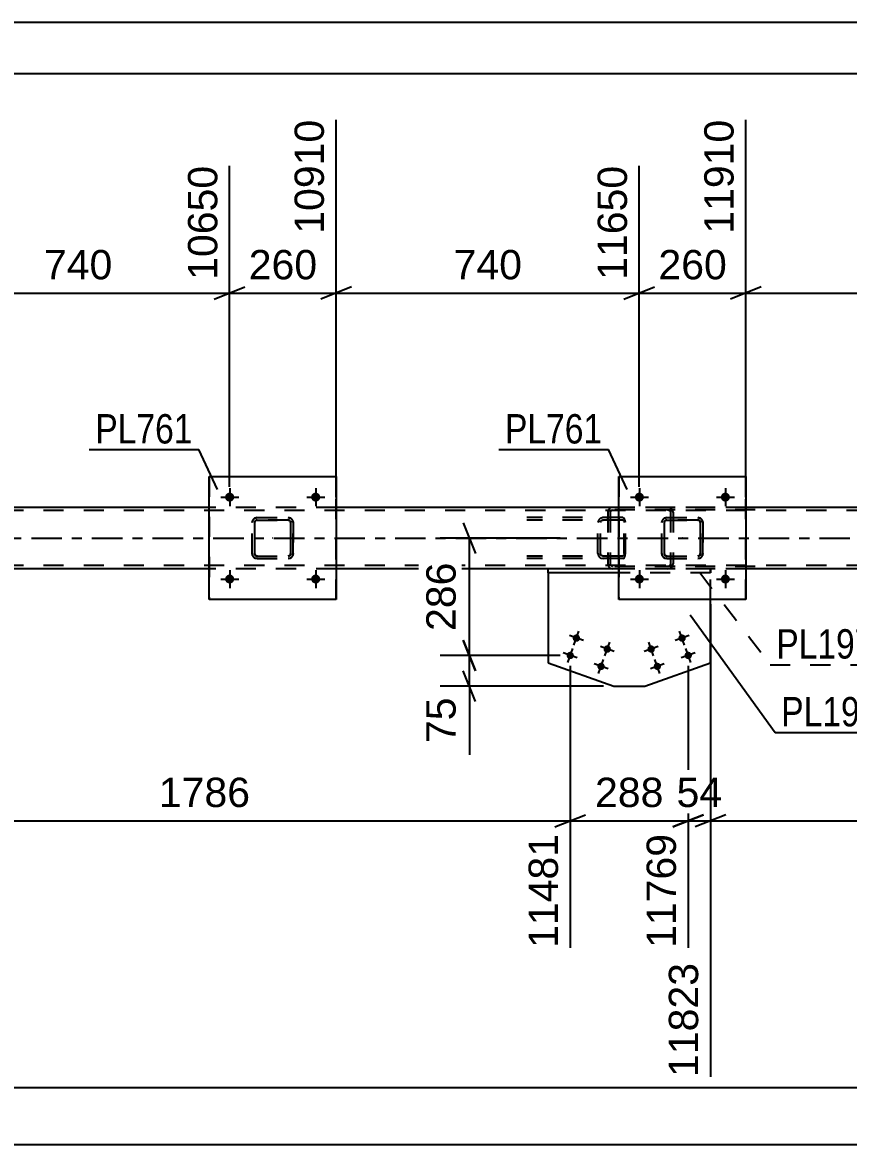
# Model space of a CAD drawing. Header units: millimetres. Extents: x -65 to 776, y -395 to 199.
# Drawn here: x 404.6 to 485.2, y 89.9 to 199.4 of the extents above; entities that cross this region are included whole.
import ezdxf

# ---------------------------------------------------------------- set-up
doc = ezdxf.new("R2010")
doc.units = ezdxf.units.MM
doc.linetypes.add('DXK_LINE_DOT2', pattern=[3.9198, 1.9599, -1.9599])
doc.linetypes.add('DXK_LINE_DOT3', pattern=[5.9187, 2.979, -0.9799, 0.9799, -0.9799])
doc.styles.add('Arial', font='ARIAL.TTF', dxfattribs={"height": 0.2})
doc.styles.add('Arial Narrow', font='ARIALN.TTF', dxfattribs={"height": 0.2})

# ---------------------------------------------------------------- blocks, each defined once
blk = doc.blocks.new('Unknown-318465366-1115')
at = {"color": 5, "linetype": 'Continuous'}
for p, q in [((776.28, 199.44), (-64.72, 199.44)), ((771.28, 194.44), (-59.72, 194.44))]:
    blk.add_line(p, q, dxfattribs=at)
blk = doc.blocks.new('Part-318465366-4418 - 4341')
at = {"color": 2, "linetype": 'Continuous'}
for p, q in [((455.87, 145.69), (455.87, 136.91)), ((471.73, 136.91), (471.73, 143.09)), ((455.87, 136.91), (462.28, 134.64)), ((465.32, 134.64), (471.73, 136.91)), ((462.28, 134.64), (465.32, 134.64))]:
    blk.add_line(p, q, dxfattribs=at)
at = {"color": 7, "linetype": 'DXK_LINE_DOT2'}
for p, q in [((471.73, 145.69), (455.87, 145.69)), ((471.73, 143.09), (471.73, 145.69))]:
    blk.add_line(p, q, dxfattribs=at)
blk = doc.blocks.new('Bolt-318465366-4407 - 4341')
at = {"linetype": 'Continuous'}
for points in [[(468.62, 139.2, -1), (469.3, 139.45, -1)], [(465.6, 138.13, -1), (466.28, 138.38, -1)], [(469.22, 137.51, -1), (469.9, 137.75, -1)], [(466.21, 136.44, -1), (466.88, 136.68, -1)]]:
    blk.add_hatch(color=1, dxfattribs=at).paths.add_polyline_path(points)
at = {"color": 1, "linetype": 'Continuous'}
for p, q in [((469.64, 139.57), (468.28, 139.08)), ((469.2, 138.65), (468.72, 140)), ((466.62, 138.5), (465.27, 138.01)), ((466.18, 137.58), (465.7, 138.93)), ((469.8, 136.95), (469.32, 138.31)), ((466.79, 135.88), (466.3, 137.24)), ((470.24, 137.87), (468.88, 137.39)), ((467.22, 136.8), (465.87, 136.32))]:
    blk.add_line(p, q, dxfattribs=at)
blk = doc.blocks.new('Bolt-318465366-4408 - 4341')
at = {"linetype": 'Continuous'}
for points in [[(458.3, 139.45, -1), (458.98, 139.2, -1)], [(461.31, 138.38, -1), (461.99, 138.13, -1)], [(457.7, 137.75, -1), (458.38, 137.51, -1)], [(460.71, 136.68, -1), (461.39, 136.44, -1)]]:
    blk.add_hatch(color=1, dxfattribs=at).paths.add_polyline_path(points)
at = {"color": 1, "linetype": 'Continuous'}
for p, q in [((459.32, 139.08), (457.96, 139.57)), ((458.4, 138.65), (458.88, 140)), ((457.8, 136.95), (458.28, 138.31)), ((462.33, 138.01), (460.98, 138.5)), ((461.41, 137.58), (461.89, 138.93)), ((458.71, 137.39), (457.36, 137.87)), ((460.81, 135.88), (461.29, 137.24)), ((461.73, 136.32), (460.37, 136.8))]:
    blk.add_line(p, q, dxfattribs=at)
blk = doc.blocks.new('Part-318465366-4413 - 4341')
at = {"color": 2, "linetype": 'Continuous'}
for p, q in [((462.79, 146.09), (455.87, 146.09)), ((455.87, 145.69), (455.87, 146.09)), ((462.79, 145.69), (455.87, 145.69))]:
    blk.add_line(p, q, dxfattribs=at)
at = {"color": 7, "linetype": 'DXK_LINE_DOT2'}
for p, q in [((455.87, 145.69), (455.87, 146.09)), ((471.73, 146.09), (462.79, 146.09)), ((471.73, 145.69), (471.73, 146.09)), ((471.73, 146.09), (471.73, 146.09)), ((471.73, 146.09), (471.73, 145.69)), ((471.73, 145.69), (462.79, 145.69)), ((471.73, 145.69), (471.73, 145.69))]:
    blk.add_line(p, q, dxfattribs=at)
blk = doc.blocks.new('Part-318465366-4488 - 4341')
at = {"color": 7, "linetype": 'DXK_LINE_DOT2'}
for p, q in [((675.12, 151.77), (14.79, 151.77)), ((435.19, 152.09), (422.79, 152.09)), ((475.19, 152.09), (462.79, 152.09)), ((675.12, 146.41), (14.79, 146.41)), ((435.19, 146.09), (422.79, 146.09)), ((475.19, 146.09), (455.87, 146.09))]:
    blk.add_line(p, q, dxfattribs=at)
at = {"color": 2, "linetype": 'Continuous'}
for p, q in [((422.79, 152.09), (395.19, 152.09)), ((462.79, 152.09), (435.19, 152.09)), ((502.79, 152.09), (475.19, 152.09)), ((422.79, 146.09), (395.19, 146.09)), ((455.87, 146.09), (435.19, 146.09)), ((502.79, 146.09), (475.19, 146.09))]:
    blk.add_line(p, q, dxfattribs=at)
at = {"color": 7, "linetype": 'DXK_LINE_DOT3'}
blk.add_line((14.79, 149.09), (675.12, 149.09), dxfattribs=at)
blk = doc.blocks.new('Bolt-318465366-4507 - 4341')
at = {"linetype": 'Continuous'}
for points in [[(424.35, 145.09), (424.35, 145.18), (424.38, 145.27), (424.43, 145.35), (424.49, 145.41), (424.57, 145.47), (424.65, 145.51), (424.74, 145.53), (424.83, 145.53), (424.92, 145.51), (425.01, 145.47), (425.08, 145.41), (425.14, 145.35), (425.19, 145.27), (425.22, 145.18), (425.23, 145.09), (425.22, 145), (425.19, 144.91), (425.14, 144.83), (425.08, 144.76), (425.01, 144.71), (424.92, 144.67), (424.83, 144.65), (424.74, 144.65), (424.65, 144.67), (424.57, 144.71), (424.49, 144.76), (424.43, 144.83), (424.38, 144.91), (424.35, 145)], [(432.75, 145.09), (432.75, 145.18), (432.78, 145.27), (432.83, 145.35), (432.89, 145.41), (432.97, 145.47), (433.05, 145.51), (433.14, 145.53), (433.23, 145.53), (433.32, 145.51), (433.41, 145.47), (433.48, 145.41), (433.54, 145.35), (433.59, 145.27), (433.62, 145.18), (433.63, 145.09), (433.62, 145), (433.59, 144.91), (433.54, 144.83), (433.48, 144.76), (433.41, 144.71), (433.32, 144.67), (433.23, 144.65), (433.14, 144.65), (433.05, 144.67), (432.97, 144.71), (432.89, 144.76), (432.83, 144.83), (432.78, 144.91), (432.75, 145)]]:
    blk.add_hatch(color=1, dxfattribs=at).paths.add_polyline_path(points)
at = {"color": 1, "linetype": 'Continuous'}
for p, q in [((424.79, 145.97), (424.79, 144.21)), ((433.19, 145.97), (433.19, 144.21)), ((423.91, 145.09), (425.67, 145.09)), ((432.31, 145.09), (434.07, 145.09))]:
    blk.add_line(p, q, dxfattribs=at)
blk = doc.blocks.new('Part-318465366-4717 - 4341')
at = {"color": 7, "linetype": 'DXK_LINE_DOT2'}
for p, q in [((463.16, 151.09), (453.81, 151.09)), ((463.16, 150.85), (453.81, 150.85)), ((460.79, 150.79), (460.75, 150.61)), ((460.75, 147.57), (460.75, 150.61)), ((461, 150.61), (461.02, 150.7)), ((461, 147.57), (461, 150.61)), ((461.02, 150.7), (461.07, 150.78)), ((461.25, 151.09), (461.06, 151.05)), ((461.07, 150.78), (461.16, 150.83)), ((461.16, 150.83), (461.25, 150.85)), ((461.7, 150.85), (461.7, 151.09)), ((463.27, 151.05), (463.16, 151.09)), ((463.16, 150.85), (463.22, 150.83)), ((463.22, 150.83), (463.26, 150.78)), ((463.26, 150.78), (463.29, 150.7)), ((463.35, 150.95), (463.27, 151.05)), ((463.29, 150.7), (463.3, 150.61)), ((463.3, 147.57), (463.3, 150.61)), ((463.41, 150.79), (463.35, 150.95)), ((463.43, 150.61), (463.41, 150.79)), ((463.43, 147.57), (463.43, 150.61)), ((463.16, 147.33), (453.81, 147.33)), ((463.16, 147.09), (453.81, 147.09)), ((460.75, 147.57), (460.79, 147.38)), ((461.02, 147.48), (461, 147.57)), ((461.07, 147.4), (461.02, 147.48)), ((461.06, 147.12), (461.25, 147.09)), ((461.16, 147.35), (461.07, 147.4)), ((461.25, 147.33), (461.16, 147.35)), ((461.7, 147.09), (461.7, 147.33)), ((463.22, 147.35), (463.16, 147.33)), ((463.16, 147.09), (463.27, 147.12)), ((463.26, 147.4), (463.22, 147.35)), ((463.29, 147.48), (463.26, 147.4)), ((463.27, 147.12), (463.35, 147.23)), ((463.3, 147.57), (463.29, 147.48)), ((463.35, 147.23), (463.41, 147.38)), ((463.41, 147.38), (463.43, 147.57))]:
    blk.add_line(p, q, dxfattribs=at)
for centre, start, end in [((461.24, 150.59), 111.1513, 156.1049), ((461.24, 147.58), 203.8951, 248.8487)]:
    blk.add_arc(centre, 0.492, start, end, dxfattribs=at)
blk = doc.blocks.new('Bolt-318465366-4527 - 4341')
at = {"linetype": 'Continuous'}
for points in [[(464.35, 153.09), (464.36, 153.18), (464.39, 153.27), (464.43, 153.35), (464.49, 153.41), (464.57, 153.47), (464.65, 153.51), (464.74, 153.53), (464.83, 153.53), (464.92, 153.51), (465.01, 153.47), (465.08, 153.41), (465.14, 153.35), (465.19, 153.27), (465.22, 153.18), (465.23, 153.09), (465.22, 153), (465.19, 152.91), (465.14, 152.83), (465.08, 152.76), (465.01, 152.71), (464.92, 152.67), (464.83, 152.65), (464.74, 152.65), (464.65, 152.67), (464.57, 152.71), (464.49, 152.76), (464.43, 152.83), (464.39, 152.91), (464.36, 153)], [(472.75, 153.09), (472.76, 153.18), (472.79, 153.27), (472.83, 153.35), (472.89, 153.41), (472.97, 153.47), (473.05, 153.51), (473.14, 153.53), (473.23, 153.53), (473.32, 153.51), (473.41, 153.47), (473.48, 153.41), (473.54, 153.35), (473.59, 153.27), (473.62, 153.18), (473.63, 153.09), (473.62, 153), (473.59, 152.91), (473.54, 152.83), (473.48, 152.76), (473.41, 152.71), (473.32, 152.67), (473.23, 152.65), (473.14, 152.65), (473.05, 152.67), (472.97, 152.71), (472.89, 152.76), (472.83, 152.83), (472.79, 152.91), (472.76, 153)]]:
    blk.add_hatch(color=1, dxfattribs=at).paths.add_polyline_path(points)
at = {"color": 1, "linetype": 'Continuous'}
for p, q in [((464.79, 153.97), (464.79, 152.21)), ((473.19, 153.97), (473.19, 152.21)), ((463.91, 153.09), (465.67, 153.09)), ((472.31, 153.09), (474.07, 153.09))]:
    blk.add_line(p, q, dxfattribs=at)
blk = doc.blocks.new('Bolt-318465366-4528 - 4341')
at = {"linetype": 'Continuous'}
for points in [[(464.35, 145.09), (464.36, 145.18), (464.39, 145.27), (464.43, 145.35), (464.49, 145.41), (464.57, 145.47), (464.65, 145.51), (464.74, 145.53), (464.83, 145.53), (464.92, 145.51), (465.01, 145.47), (465.08, 145.41), (465.14, 145.35), (465.19, 145.27), (465.22, 145.18), (465.23, 145.09), (465.22, 145), (465.19, 144.91), (465.14, 144.83), (465.08, 144.76), (465.01, 144.71), (464.92, 144.67), (464.83, 144.65), (464.74, 144.65), (464.65, 144.67), (464.57, 144.71), (464.49, 144.76), (464.43, 144.83), (464.39, 144.91), (464.36, 145)], [(472.75, 145.09), (472.76, 145.18), (472.79, 145.27), (472.83, 145.35), (472.89, 145.41), (472.97, 145.47), (473.05, 145.51), (473.14, 145.53), (473.23, 145.53), (473.32, 145.51), (473.41, 145.47), (473.48, 145.41), (473.54, 145.35), (473.59, 145.27), (473.62, 145.18), (473.63, 145.09), (473.62, 145), (473.59, 144.91), (473.54, 144.83), (473.48, 144.76), (473.41, 144.71), (473.32, 144.67), (473.23, 144.65), (473.14, 144.65), (473.05, 144.67), (472.97, 144.71), (472.89, 144.76), (472.83, 144.83), (472.79, 144.91), (472.76, 145)]]:
    blk.add_hatch(color=1, dxfattribs=at).paths.add_polyline_path(points)
at = {"color": 1, "linetype": 'Continuous'}
for p, q in [((464.79, 145.97), (464.79, 144.21)), ((473.19, 145.97), (473.19, 144.21)), ((463.91, 145.09), (465.67, 145.09)), ((472.31, 145.09), (474.07, 145.09))]:
    blk.add_line(p, q, dxfattribs=at)
blk = doc.blocks.new('Bolt-318465366-4529 - 4341')
at = {"linetype": 'Continuous'}
for points in [[(424.35, 153.09), (424.35, 153.18), (424.38, 153.27), (424.43, 153.35), (424.49, 153.41), (424.57, 153.47), (424.65, 153.51), (424.74, 153.53), (424.83, 153.53), (424.92, 153.51), (425.01, 153.47), (425.08, 153.41), (425.14, 153.35), (425.19, 153.27), (425.22, 153.18), (425.23, 153.09), (425.22, 153), (425.19, 152.91), (425.14, 152.83), (425.08, 152.76), (425.01, 152.71), (424.92, 152.67), (424.83, 152.65), (424.74, 152.65), (424.65, 152.67), (424.57, 152.71), (424.49, 152.76), (424.43, 152.83), (424.38, 152.91), (424.35, 153)], [(432.75, 153.09), (432.75, 153.18), (432.78, 153.27), (432.83, 153.35), (432.89, 153.41), (432.97, 153.47), (433.05, 153.51), (433.14, 153.53), (433.23, 153.53), (433.32, 153.51), (433.41, 153.47), (433.48, 153.41), (433.54, 153.35), (433.59, 153.27), (433.62, 153.18), (433.63, 153.09), (433.62, 153), (433.59, 152.91), (433.54, 152.83), (433.48, 152.76), (433.41, 152.71), (433.32, 152.67), (433.23, 152.65), (433.14, 152.65), (433.05, 152.67), (432.97, 152.71), (432.89, 152.76), (432.83, 152.83), (432.78, 152.91), (432.75, 153)]]:
    blk.add_hatch(color=1, dxfattribs=at).paths.add_polyline_path(points)
at = {"color": 1, "linetype": 'Continuous'}
for p, q in [((424.79, 153.97), (424.79, 152.21)), ((433.19, 153.97), (433.19, 152.21)), ((423.91, 153.09), (425.67, 153.09)), ((432.31, 153.09), (434.07, 153.09))]:
    blk.add_line(p, q, dxfattribs=at)
blk = doc.blocks.new('Part-318465366-4536 - 4341')
at = {"color": 7, "linetype": 'DXK_LINE_DOT2'}
for p, q in [((461.73, 151.77), (461.7, 151.61)), ((461.7, 151.61), (461.7, 146.57)), ((461.74, 151.79), (461.73, 151.77)), ((461.95, 151.61), (461.97, 151.7)), ((461.95, 151.61), (461.95, 146.57)), ((461.97, 151.7), (462.03, 151.78)), ((462.21, 152.09), (462.01, 152.05)), ((462.03, 151.78), (462.11, 151.83)), ((462.11, 151.83), (462.21, 151.85)), ((476.11, 152.09), (462.21, 152.09)), ((476.11, 151.85), (462.21, 151.85)), ((467.77, 152.05), (467.57, 152.09)), ((467.57, 151.85), (467.67, 151.83)), ((467.67, 151.83), (467.75, 151.78)), ((467.75, 151.78), (467.81, 151.7)), ((467.81, 151.7), (467.83, 151.61)), ((467.83, 151.61), (467.83, 146.57)), ((468.08, 151.61), (468.04, 151.79)), ((468.08, 151.61), (468.08, 146.57)), ((461.7, 146.57), (461.71, 146.5)), ((461.71, 146.5), (461.74, 146.38)), ((461.97, 146.5), (461.95, 146.57)), ((461.97, 146.48), (461.97, 146.5)), ((462.03, 146.4), (461.97, 146.48)), ((462.01, 146.12), (462.21, 146.09)), ((462.11, 146.35), (462.03, 146.4)), ((462.21, 146.33), (462.11, 146.35)), ((476.11, 146.33), (462.21, 146.33)), ((476.11, 146.09), (462.21, 146.09)), ((467.67, 146.35), (467.57, 146.33)), ((467.57, 146.09), (467.77, 146.12)), ((467.75, 146.4), (467.67, 146.35)), ((467.81, 146.48), (467.75, 146.4)), ((467.83, 146.57), (467.81, 146.48)), ((468.04, 146.38), (468.08, 146.57))]:
    blk.add_line(p, q, dxfattribs=at)
for centre, start, end in [((462.19, 151.59), 110.7583, 155.6801), ((467.59, 151.59), 24.3199, 69.2417), ((462.19, 146.59), 204.3199, 249.2417), ((467.59, 146.59), 290.7583, 335.6801)]:
    blk.add_arc(centre, 0.496, start, end, dxfattribs=at)
blk = doc.blocks.new('Part-318465366-4550 - 4341')
at = {"color": 2, "linetype": 'Continuous'}
for p, q in [((462.79, 143.09), (462.79, 155.09)), ((462.79, 155.09), (462.79, 155.09)), ((462.79, 155.09), (475.19, 155.09)), ((475.19, 155.09), (475.19, 143.09)), ((462.79, 143.09), (462.79, 143.09)), ((475.19, 143.09), (462.79, 143.09))]:
    blk.add_line(p, q, dxfattribs=at)
at = {"color": 7, "linetype": 'DXK_LINE_DOT2'}
for p, q in [((462.79, 155.09), (462.79, 143.09)), ((462.79, 155.09), (462.79, 155.09)), ((475.19, 143.09), (475.19, 155.09)), ((462.79, 143.09), (462.79, 143.09))]:
    blk.add_line(p, q, dxfattribs=at)
blk = doc.blocks.new('Part-318465366-4630 - 4341')
at = {"color": 7, "linetype": 'DXK_LINE_DOT2'}
for p, q in [((426.98, 150.61), (427.02, 150.79)), ((426.98, 150.61), (426.99, 150.61)), ((426.98, 147.57), (426.98, 150.61)), ((427.02, 150.79), (426.99, 150.61)), ((426.99, 147.57), (426.99, 150.61)), ((427.24, 150.7), (427.22, 150.61)), ((427.23, 150.61), (427.22, 150.61)), ((427.22, 150.61), (427.22, 147.57)), ((427.23, 150.61), (427.24, 150.7)), ((427.23, 147.57), (427.23, 150.61)), ((427.24, 150.7), (427.3, 150.78)), ((427.29, 150.78), (427.24, 150.7)), ((427.28, 151.05), (427.46, 151.09)), ((427.47, 151.09), (427.28, 151.05)), ((427.37, 150.83), (427.29, 150.78)), ((427.3, 150.78), (427.37, 150.83)), ((427.37, 150.83), (427.47, 150.85)), ((427.46, 150.85), (427.37, 150.83)), ((427.47, 151.09), (427.46, 151.09)), ((427.46, 151.09), (430.5, 151.09)), ((427.46, 150.85), (427.47, 150.85)), ((430.5, 150.85), (427.46, 150.85)), ((427.47, 151.09), (430.51, 151.09)), ((427.47, 150.85), (430.51, 150.85)), ((430.5, 151.09), (430.51, 151.09)), ((430.5, 151.09), (430.68, 151.05)), ((430.51, 150.85), (430.5, 150.85)), ((430.59, 150.83), (430.5, 150.85)), ((430.69, 151.05), (430.51, 151.09)), ((430.51, 150.85), (430.6, 150.83)), ((430.59, 150.83), (430.6, 150.83)), ((430.67, 150.78), (430.59, 150.83)), ((430.6, 150.83), (430.67, 150.78)), ((430.67, 150.78), (430.73, 150.7)), ((430.72, 150.7), (430.67, 150.78)), ((430.74, 150.61), (430.72, 150.7)), ((430.73, 150.7), (430.75, 150.61)), ((430.75, 150.61), (430.74, 150.61)), ((430.74, 150.61), (430.74, 147.57)), ((430.75, 147.57), (430.75, 150.61)), ((430.94, 150.79), (430.98, 150.61)), ((430.99, 150.61), (430.95, 150.79)), ((430.99, 150.61), (430.98, 150.61)), ((430.98, 150.61), (430.98, 147.57)), ((430.99, 147.57), (430.99, 150.61)), ((426.99, 147.57), (426.98, 147.57)), ((427.02, 147.38), (426.98, 147.57)), ((426.99, 147.57), (427.02, 147.38)), ((427.22, 147.57), (427.23, 147.57)), ((427.22, 147.57), (427.24, 147.48)), ((427.24, 147.48), (427.23, 147.57)), ((427.3, 147.4), (427.24, 147.48)), ((427.24, 147.48), (427.29, 147.4)), ((427.28, 147.12), (427.28, 147.12)), ((427.46, 147.09), (427.28, 147.12)), ((427.28, 147.12), (427.47, 147.09)), ((427.29, 147.4), (427.37, 147.35)), ((427.37, 147.35), (427.3, 147.4)), ((427.47, 147.33), (427.37, 147.35)), ((427.37, 147.35), (427.46, 147.33)), ((427.47, 147.33), (427.46, 147.33)), ((427.46, 147.33), (430.5, 147.33)), ((427.47, 147.09), (427.46, 147.09)), ((427.46, 147.09), (430.5, 147.09)), ((427.47, 147.33), (430.51, 147.33)), ((427.47, 147.09), (430.51, 147.09)), ((430.5, 147.33), (430.59, 147.35)), ((430.5, 147.33), (430.51, 147.33)), ((430.68, 147.12), (430.5, 147.09)), ((430.5, 147.09), (430.51, 147.09)), ((430.6, 147.35), (430.51, 147.33)), ((430.51, 147.09), (430.69, 147.12)), ((430.59, 147.35), (430.67, 147.4)), ((430.67, 147.4), (430.6, 147.35)), ((430.73, 147.48), (430.67, 147.4)), ((430.67, 147.4), (430.72, 147.48)), ((430.72, 147.48), (430.74, 147.57)), ((430.75, 147.57), (430.73, 147.48)), ((430.74, 147.57), (430.75, 147.57)), ((430.98, 147.57), (430.94, 147.38)), ((430.95, 147.38), (430.99, 147.57)), ((430.98, 147.57), (430.99, 147.57))]:
    blk.add_line(p, q, dxfattribs=at)
at = {"color": 7, "linetype": 'DXK_LINE_DOT3'}
blk.add_line((428.99, 149.09), (428.98, 149.09), dxfattribs=at)
at = {"color": 7, "linetype": 'DXK_LINE_DOT2'}
for centre, start, end in [((427.46, 150.61), 112.5, 157.5), ((427.47, 150.61), 112.5, 157.5), ((430.5, 150.61), 22.5, 67.5), ((430.51, 150.61), 22.5, 67.5), ((427.46, 147.57), 202.5, 247.5), ((427.47, 147.57), 202.5, 247.5), ((430.5, 147.57), 292.5, 337.5), ((430.51, 147.57), 292.5, 337.5)]:
    blk.add_arc(centre, 0.48, start, end, dxfattribs=at)
blk = doc.blocks.new('Part-318465366-4635 - 4341')
at = {"color": 2, "linetype": 'Continuous'}
for p, q in [((422.79, 143.09), (422.79, 155.09)), ((422.79, 155.09), (422.79, 155.09)), ((422.79, 155.09), (435.19, 155.09)), ((435.19, 155.09), (435.19, 143.09)), ((422.79, 143.09), (422.79, 143.09)), ((435.19, 143.09), (422.79, 143.09))]:
    blk.add_line(p, q, dxfattribs=at)
at = {"color": 7, "linetype": 'DXK_LINE_DOT2'}
for p, q in [((422.79, 155.09), (422.79, 143.09)), ((422.79, 155.09), (422.79, 155.09)), ((435.19, 143.09), (435.19, 155.09)), ((422.79, 143.09), (422.79, 143.09))]:
    blk.add_line(p, q, dxfattribs=at)
blk = doc.blocks.new('Part-318465366-4636 - 4341')
at = {"color": 7, "linetype": 'DXK_LINE_DOT2'}
for p, q in [((466.98, 150.61), (467.02, 150.79)), ((466.98, 150.61), (466.99, 150.61)), ((466.98, 147.57), (466.98, 150.61)), ((467.02, 150.79), (466.99, 150.61)), ((466.99, 147.57), (466.99, 150.61)), ((467.24, 150.7), (467.22, 150.61)), ((467.23, 150.61), (467.22, 150.61)), ((467.22, 150.61), (467.22, 147.57)), ((467.23, 150.61), (467.25, 150.7)), ((467.23, 147.57), (467.23, 150.61)), ((467.29, 150.78), (467.24, 150.7)), ((467.25, 150.7), (467.3, 150.78)), ((467.28, 151.05), (467.46, 151.09)), ((467.47, 151.09), (467.28, 151.05)), ((467.37, 150.83), (467.29, 150.78)), ((467.3, 150.78), (467.38, 150.83)), ((467.46, 150.85), (467.37, 150.83)), ((467.38, 150.83), (467.47, 150.85)), ((467.47, 151.09), (467.46, 151.09)), ((467.46, 151.09), (470.5, 151.09)), ((467.46, 150.85), (467.47, 150.85)), ((470.5, 150.85), (467.46, 150.85)), ((467.47, 151.09), (470.51, 151.09)), ((467.47, 150.85), (470.51, 150.85)), ((470.5, 151.09), (470.51, 151.09)), ((470.5, 151.09), (470.69, 151.05)), ((470.51, 150.85), (470.5, 150.85)), ((470.59, 150.83), (470.5, 150.85)), ((470.69, 151.05), (470.51, 151.09)), ((470.51, 150.85), (470.6, 150.83)), ((470.59, 150.83), (470.6, 150.83)), ((470.67, 150.78), (470.59, 150.83)), ((470.6, 150.83), (470.68, 150.78)), ((470.72, 150.7), (470.67, 150.78)), ((470.68, 150.78), (470.73, 150.7)), ((470.74, 150.61), (470.72, 150.7)), ((470.73, 150.7), (470.75, 150.61)), ((470.75, 150.61), (470.74, 150.61)), ((470.74, 150.61), (470.74, 147.57)), ((470.75, 147.57), (470.75, 150.61)), ((470.95, 150.79), (470.98, 150.61)), ((470.99, 150.61), (470.95, 150.79)), ((470.99, 150.61), (470.98, 150.61)), ((470.98, 150.61), (470.98, 147.57)), ((470.99, 147.57), (470.99, 150.61)), ((466.99, 147.57), (466.98, 147.57)), ((467.02, 147.38), (466.98, 147.57)), ((466.99, 147.57), (467.02, 147.38)), ((467.22, 147.57), (467.23, 147.57)), ((467.22, 147.57), (467.24, 147.48)), ((467.25, 147.48), (467.23, 147.57)), ((467.24, 147.48), (467.29, 147.4)), ((467.3, 147.4), (467.25, 147.48)), ((467.28, 147.12), (467.28, 147.12)), ((467.46, 147.09), (467.28, 147.12)), ((467.28, 147.12), (467.47, 147.09)), ((467.29, 147.4), (467.37, 147.35)), ((467.38, 147.35), (467.3, 147.4)), ((467.37, 147.35), (467.46, 147.33)), ((467.47, 147.33), (467.38, 147.35)), ((467.47, 147.33), (467.46, 147.33)), ((467.46, 147.33), (470.5, 147.33)), ((467.47, 147.09), (467.46, 147.09)), ((467.46, 147.09), (470.5, 147.09)), ((467.47, 147.33), (470.51, 147.33)), ((467.47, 147.09), (470.51, 147.09)), ((470.5, 147.33), (470.59, 147.35)), ((470.5, 147.33), (470.51, 147.33)), ((470.69, 147.12), (470.5, 147.09)), ((470.5, 147.09), (470.51, 147.09)), ((470.6, 147.35), (470.51, 147.33)), ((470.51, 147.09), (470.69, 147.12)), ((470.59, 147.35), (470.67, 147.4)), ((470.68, 147.4), (470.6, 147.35)), ((470.67, 147.4), (470.72, 147.48)), ((470.73, 147.48), (470.68, 147.4)), ((470.72, 147.48), (470.74, 147.57)), ((470.75, 147.57), (470.73, 147.48)), ((470.74, 147.57), (470.75, 147.57)), ((470.98, 147.57), (470.95, 147.38)), ((470.95, 147.38), (470.99, 147.57)), ((470.98, 147.57), (470.99, 147.57))]:
    blk.add_line(p, q, dxfattribs=at)
at = {"color": 7, "linetype": 'DXK_LINE_DOT3'}
blk.add_line((468.99, 149.09), (468.98, 149.09), dxfattribs=at)
at = {"color": 7, "linetype": 'DXK_LINE_DOT2'}
for centre, start, end in [((467.46, 150.61), 112.5, 157.5), ((467.47, 150.61), 112.5, 157.5), ((470.5, 150.61), 22.5, 67.5), ((470.51, 150.61), 22.5, 67.5), ((467.46, 147.57), 202.5, 247.5), ((467.47, 147.57), 202.5, 247.5), ((470.5, 147.57), 292.5, 337.5), ((470.51, 147.57), 292.5, 337.5)]:
    blk.add_arc(centre, 0.48, start, end, dxfattribs=at)
blk = doc.blocks.new('StraightDimension-318465366-5315 - 4341')
at = {"color": 7, "linetype": 'Continuous'}
for p, q in [((435.19, 153.09), (435.19, 189.93)), ((424.78, 154.09), (424.78, 185.43)), ((423.28, 172.41), (426.28, 173.61)), ((436.69, 173.61), (433.69, 172.41)), ((424.78, 173.01), (435.19, 173.01))]:
    blk.add_line(p, q, dxfattribs=at)
at = {"color": 0}
blk.add_wipeout([(433.92, 173.76), (433.92, 177.96), (426.05, 177.96), (426.05, 173.76)], dxfattribs=at)
at = {"color": 3, "style": 'Arial'}
blk.add_text('260', height=2.865, dxfattribs=at).set_placement((426.65, 174.36))
at = {"color": 0, "linetype": 'Continuous'}
blk.add_wipeout([(434.59, 190.53), (430.39, 190.53), (430.39, 178.21), (434.59, 178.21)], dxfattribs=at)
at = {"color": 3, "linetype": 'Continuous', "style": 'Arial'}
blk.add_text('10910', height=2.865, rotation=90.0002, dxfattribs=at).set_placement((433.99, 178.81))
blk = doc.blocks.new('StraightDimension-318465366-4776 - 4341')
at = {"color": 7, "linetype": 'Continuous'}
for p, q in [((447.6, 150.59), (448.8, 147.59)), ((457.04, 149.09), (445.35, 149.09)), ((448.2, 137.63), (448.2, 149.09)), ((448.8, 136.13), (447.6, 139.13)), ((457.04, 137.63), (445.35, 137.63))]:
    blk.add_line(p, q, dxfattribs=at)
at = {"color": 0}
blk.add_wipeout([(447.45, 147.29), (443.25, 147.29), (443.25, 139.42), (447.45, 139.42)], dxfattribs=at)
at = {"color": 3, "style": 'Arial'}
blk.add_text('286', height=2.865, rotation=90.0002, dxfattribs=at).set_placement((446.85, 140.02))
blk = doc.blocks.new('StraightDimension-318465366-5128 - 4341')
at = {"color": 7, "linetype": 'Continuous'}
blk.add_line((1.89, 89.87), (675.92, 89.87), dxfattribs=at)
blk = doc.blocks.new('StraightDimension-318465366-5656 - 4341')
at = {"color": 7, "linetype": 'Continuous'}
blk.add_line((2.69, 95.43), (675.12, 95.43), dxfattribs=at)
blk = doc.blocks.new('StraightDimension-318465366-4975 - 4341')
at = {"color": 7, "linetype": 'Continuous'}
for p, q in [((386.59, 143.26), (386.59, 101.09)), ((458.04, 136.63), (458.04, 109.07)), ((388.09, 122.08), (385.09, 120.88)), ((456.54, 120.88), (459.54, 122.08)), ((386.59, 121.48), (458.04, 121.48))]:
    blk.add_line(p, q, dxfattribs=at)
at = {"color": 0}
blk.add_wipeout([(427.36, 122.23), (427.36, 126.43), (417.27, 126.43), (417.27, 122.23)], dxfattribs=at)
at = {"color": 3, "style": 'Arial'}
blk.add_text('1786', height=2.865, dxfattribs=at).set_placement((417.87, 122.83))
at = {"color": 0, "linetype": 'Continuous'}
blk.add_wipeout([(457.44, 120.78), (453.24, 120.78), (453.24, 108.47), (457.44, 108.47)], dxfattribs=at)
at = {"color": 3, "linetype": 'Continuous', "style": 'Arial'}
blk.add_text('11481', height=2.865, rotation=90.0002, dxfattribs=at).set_placement((456.84, 109.07))
blk = doc.blocks.new('StraightDimension-318465366-4766 - 4341')
at = {"color": 7, "linetype": 'Continuous'}
for p, q in [((447.6, 139.13), (448.8, 136.13)), ((457.04, 137.63), (445.35, 137.63)), ((448.2, 134.64), (448.2, 137.63)), ((448.8, 133.14), (447.6, 136.14)), ((461.28, 134.64), (445.35, 134.64)), ((448.2, 134.64), (448.2, 127.94)), ((448.2, 134.64), (448.2, 127.94))]:
    blk.add_line(p, q, dxfattribs=at)
at = {"color": 0}
blk.add_wipeout([(447.45, 134.11), (443.25, 134.11), (443.25, 128.47), (447.45, 128.47)], dxfattribs=at)
at = {"color": 3, "style": 'Arial'}
blk.add_text('75', height=2.865, rotation=90.0002, dxfattribs=at).set_placement((446.85, 129.07))
blk = doc.blocks.new('StraightDimension-318465366-4957 - 4341')
at = {"color": 7, "linetype": 'Continuous'}
for p, q in [((458.04, 136.63), (458.04, 109.07)), ((469.56, 136.63), (469.56, 109.07)), ((456.54, 120.88), (459.54, 122.08)), ((471.06, 122.08), (468.06, 120.88)), ((458.04, 121.48), (469.56, 121.48))]:
    blk.add_line(p, q, dxfattribs=at)
at = {"color": 0}
blk.add_wipeout([(467.73, 122.23), (467.73, 126.43), (459.86, 126.43), (459.86, 122.23)], dxfattribs=at)
at = {"color": 0, "linetype": 'Continuous'}
blk.add_wipeout([(468.96, 120.78), (464.76, 120.78), (464.76, 108.47), (468.96, 108.47)], dxfattribs=at)
at = {"color": 3, "style": 'Arial'}
blk.add_text('288', height=2.865, dxfattribs=at).set_placement((460.46, 122.83))
at = {"color": 3, "linetype": 'Continuous', "style": 'Arial'}
blk.add_text('11769', height=2.865, rotation=90.0002, dxfattribs=at).set_placement((468.36, 109.07))
blk = doc.blocks.new('StraightDimension-318465366-4993 - 4341')
at = {"color": 7, "linetype": 'Continuous'}
for p, q in [((471.73, 142.65), (471.73, 96.47)), ((469.56, 136.63), (469.56, 109.07)), ((468.06, 120.88), (471.06, 122.08)), ((473.23, 122.08), (470.23, 120.88)), ((469.56, 121.48), (471.73, 121.48))]:
    blk.add_line(p, q, dxfattribs=at)
at = {"color": 0, "linetype": 'Continuous'}
blk.add_wipeout([(471.13, 108.18), (466.93, 108.18), (466.93, 95.87), (471.13, 95.87)], dxfattribs=at)
at = {"color": 3, "linetype": 'Continuous', "style": 'Arial'}
blk.add_text('11823', height=2.865, rotation=90.0002, dxfattribs=at).set_placement((470.53, 96.47))
at = {"color": 0}
blk.add_wipeout([(473.47, 122.23), (473.47, 126.43), (467.82, 126.43), (467.82, 122.23)], dxfattribs=at)
at = {"color": 3, "style": 'Arial'}
blk.add_text('54', height=2.865, dxfattribs=at).set_placement((468.42, 122.83))
blk = doc.blocks.new('StraightDimension-318465366-5020 - 4341')
at = {"color": 7, "linetype": 'Continuous'}
for p, q in [((471.73, 142.65), (471.73, 96.47)), ((543.17, 136.63), (543.17, 109.07)), ((473.23, 122.08), (470.23, 120.88)), ((541.67, 120.88), (544.67, 122.08)), ((471.73, 121.48), (543.17, 121.48))]:
    blk.add_line(p, q, dxfattribs=at)
at = {"color": 0}
blk.add_wipeout([(512.5, 122.23), (512.5, 126.43), (502.4, 126.43), (502.4, 122.23)], dxfattribs=at)
at = {"color": 3, "style": 'Arial'}
blk.add_text('1786', height=2.865, dxfattribs=at).set_placement((503, 122.83))
at = {"color": 0, "linetype": 'Continuous'}
blk.add_wipeout([(542.57, 120.78), (538.37, 120.78), (538.37, 108.47), (542.57, 108.47)], dxfattribs=at)
at = {"color": 3, "linetype": 'Continuous', "style": 'Arial'}
blk.add_text('13609', height=2.865, rotation=90.0002, dxfattribs=at).set_placement((541.97, 109.07))
blk = doc.blocks.new('StraightDimension-318465366-5270 - 4341')
at = {"color": 7, "linetype": 'Continuous'}
for p, q in [((475.19, 153.09), (475.19, 189.93)), ((504.78, 154.09), (504.78, 185.43)), ((476.69, 173.61), (473.69, 172.41)), ((503.28, 172.41), (506.28, 173.61)), ((475.19, 173.01), (504.78, 173.01))]:
    blk.add_line(p, q, dxfattribs=at)
at = {"color": 0}
blk.add_wipeout([(493.92, 173.76), (493.92, 177.96), (486.05, 177.96), (486.05, 173.76)], dxfattribs=at)
at = {"color": 3, "style": 'Arial'}
blk.add_text('740', height=2.865, dxfattribs=at).set_placement((486.65, 174.36))
at = {"color": 0, "linetype": 'Continuous'}
blk.add_wipeout([(504.18, 186.03), (499.98, 186.03), (499.98, 173.71), (504.18, 173.71)], dxfattribs=at)
at = {"color": 3, "linetype": 'Continuous', "style": 'Arial'}
blk.add_text('12650', height=2.865, rotation=90.0002, dxfattribs=at).set_placement((503.58, 174.31))
blk = doc.blocks.new('StraightDimension-318465366-5285 - 4341')
at = {"color": 7, "linetype": 'Continuous'}
for p, q in [((475.19, 153.09), (475.19, 189.93)), ((464.78, 154.09), (464.78, 185.43)), ((463.28, 172.41), (466.28, 173.61)), ((476.69, 173.61), (473.69, 172.41)), ((464.78, 173.01), (475.19, 173.01))]:
    blk.add_line(p, q, dxfattribs=at)
at = {"color": 0}
blk.add_wipeout([(473.92, 173.76), (473.92, 177.96), (466.05, 177.96), (466.05, 173.76)], dxfattribs=at)
at = {"color": 3, "style": 'Arial'}
blk.add_text('260', height=2.865, dxfattribs=at).set_placement((466.65, 174.36))
at = {"color": 0, "linetype": 'Continuous'}
blk.add_wipeout([(474.59, 190.53), (470.39, 190.53), (470.39, 178.21), (474.59, 178.21)], dxfattribs=at)
at = {"color": 3, "linetype": 'Continuous', "style": 'Arial'}
blk.add_text('11910', height=2.865, rotation=90.0002, dxfattribs=at).set_placement((473.99, 178.81))
blk = doc.blocks.new('StraightDimension-318465366-5300 - 4341')
at = {"color": 7, "linetype": 'Continuous'}
for p, q in [((435.19, 153.09), (435.19, 189.93)), ((464.78, 154.09), (464.78, 185.43)), ((436.69, 173.61), (433.69, 172.41)), ((463.28, 172.41), (466.28, 173.61)), ((435.19, 173.01), (464.78, 173.01))]:
    blk.add_line(p, q, dxfattribs=at)
at = {"color": 0}
blk.add_wipeout([(453.92, 173.76), (453.92, 177.96), (446.05, 177.96), (446.05, 173.76)], dxfattribs=at)
at = {"color": 3, "style": 'Arial'}
blk.add_text('740', height=2.865, dxfattribs=at).set_placement((446.65, 174.36))
at = {"color": 0, "linetype": 'Continuous'}
blk.add_wipeout([(464.18, 186.03), (459.98, 186.03), (459.98, 173.71), (464.18, 173.71)], dxfattribs=at)
at = {"color": 3, "linetype": 'Continuous', "style": 'Arial'}
blk.add_text('11650', height=2.865, rotation=90.0002, dxfattribs=at).set_placement((463.58, 174.31))
blk = doc.blocks.new('StraightDimension-318465366-5330 - 4341')
at = {"color": 7, "linetype": 'Continuous'}
for p, q in [((395.19, 153.09), (395.19, 187.71)), ((424.78, 154.09), (424.78, 185.43)), ((396.69, 173.61), (393.69, 172.41)), ((423.28, 172.41), (426.28, 173.61)), ((395.19, 173.01), (424.78, 173.01))]:
    blk.add_line(p, q, dxfattribs=at)
at = {"color": 0}
blk.add_wipeout([(413.92, 173.76), (413.92, 177.96), (406.05, 177.96), (406.05, 173.76)], dxfattribs=at)
at = {"color": 3, "style": 'Arial'}
blk.add_text('740', height=2.865, dxfattribs=at).set_placement((406.65, 174.36))
at = {"color": 0, "linetype": 'Continuous'}
blk.add_wipeout([(424.18, 186.03), (419.98, 186.03), (419.98, 173.71), (424.18, 173.71)], dxfattribs=at)
at = {"color": 3, "linetype": 'Continuous', "style": 'Arial'}
blk.add_text('10650', height=2.865, rotation=90.0002, dxfattribs=at).set_placement((423.58, 174.31))
blk = doc.blocks.new('Mark-318465366-4409 - 4341')
at = {"color": 30, "linetype": 'DXK_LINE_DOT2'}
for p, q in [((470.69, 145.73), (477.56, 136.73)), ((477.56, 136.73), (488.26, 136.73))]:
    blk.add_line(p, q, dxfattribs=at)
at = {"color": 0}
blk.add_wipeout([(487.66, 137.33), (487.66, 140.33), (478.16, 140.33), (478.16, 137.33)], dxfattribs=at)
blk.add_wipeout([(487.66, 137.33), (487.66, 140.33), (478.16, 140.33), (478.16, 137.33)], dxfattribs=at)
at = {"color": 3, "style": 'Arial Narrow'}
blk.add_text('PL197', height=2.863, dxfattribs=at).set_placement((478.16, 137.33))
blk = doc.blocks.new('Mark-318465366-4414 - 4341')
at = {"color": 30, "linetype": 'Continuous'}
for p, q in [((469.75, 141.6), (478.04, 130.11)), ((478.04, 130.11), (488.75, 130.11))]:
    blk.add_line(p, q, dxfattribs=at)
at = {"color": 0}
blk.add_wipeout([(488.15, 130.71), (488.15, 133.71), (478.64, 133.71), (478.64, 130.71)], dxfattribs=at)
blk.add_wipeout([(488.15, 130.71), (488.15, 133.71), (478.64, 133.71), (478.64, 130.71)], dxfattribs=at)
at = {"color": 3, "style": 'Arial Narrow'}
blk.add_text('PL196', height=2.863, dxfattribs=at).set_placement((478.64, 130.71))
blk = doc.blocks.new('Mark-318465366-4546 - 4341')
at = {"color": 30, "linetype": 'Continuous'}
for p in [(451.07, 157.73), (463.6, 153.83)]:
    blk.add_line(p, (461.77, 157.73), dxfattribs=at)
at = {"color": 0}
blk.add_wipeout([(461.17, 158.33), (461.17, 161.33), (451.67, 161.33), (451.67, 158.33)], dxfattribs=at)
blk.add_wipeout([(461.17, 158.33), (461.17, 161.33), (451.67, 161.33), (451.67, 158.33)], dxfattribs=at)
at = {"color": 3, "style": 'Arial Narrow'}
blk.add_text('PL761', height=2.863, dxfattribs=at).set_placement((451.67, 158.33))
blk = doc.blocks.new('Mark-318465366-4631 - 4341')
at = {"color": 30, "linetype": 'Continuous'}
for p in [(411.07, 157.73), (423.6, 153.83)]:
    blk.add_line(p, (421.77, 157.73), dxfattribs=at)
at = {"color": 0}
blk.add_wipeout([(421.17, 158.33), (421.17, 161.33), (411.67, 161.33), (411.67, 158.33)], dxfattribs=at)
blk.add_wipeout([(421.17, 158.33), (421.17, 161.33), (411.67, 161.33), (411.67, 158.33)], dxfattribs=at)
at = {"color": 3, "style": 'Arial Narrow'}
blk.add_text('PL761', height=2.863, dxfattribs=at).set_placement((411.67, 158.33))

msp = doc.modelspace()

# ---------------------------------------------------------------- block references
for name in ['Unknown-318465366-1115', 'Part-318465366-4635 - 4341', 'Part-318465366-4550 - 4341', 'Bolt-318465366-4529 - 4341', 'Bolt-318465366-4527 - 4341', 'Part-318465366-4488 - 4341', 'Part-318465366-4536 - 4341', 'Part-318465366-4630 - 4341', 'Part-318465366-4717 - 4341', 'Part-318465366-4636 - 4341', 'Bolt-318465366-4507 - 4341', 'Part-318465366-4413 - 4341', 'Bolt-318465366-4528 - 4341', 'Part-318465366-4418 - 4341', 'Bolt-318465366-4408 - 4341', 'Bolt-318465366-4407 - 4341']:
    msp.add_blockref(name, (0, 0))

# ---------------------------------------------------------------- next in the draw order: block references
for name in ['StraightDimension-318465366-5315 - 4341', 'StraightDimension-318465366-5270 - 4341', 'StraightDimension-318465366-4776 - 4341']:
    msp.add_blockref(name, (0, 0))

# ---------------------------------------------------------------- next in the draw order: block references
for name in ['StraightDimension-318465366-5285 - 4341', 'StraightDimension-318465366-5330 - 4341', 'StraightDimension-318465366-5128 - 4341']:
    msp.add_blockref(name, (0, 0))

# ---------------------------------------------------------------- next in the draw order: block references
for name in ['StraightDimension-318465366-5300 - 4341', 'Mark-318465366-4631 - 4341', 'StraightDimension-318465366-5656 - 4341']:
    msp.add_blockref(name, (0, 0))

# ---------------------------------------------------------------- next in the draw order: block references
for name in ['Mark-318465366-4546 - 4341', 'StraightDimension-318465366-4975 - 4341']:
    msp.add_blockref(name, (0, 0))

# ---------------------------------------------------------------- next in the draw order: block references
msp.add_blockref('StraightDimension-318465366-4766 - 4341', (0, 0))

# ---------------------------------------------------------------- next in the draw order: block references
msp.add_blockref('StraightDimension-318465366-4957 - 4341', (0, 0))

# ---------------------------------------------------------------- next in the draw order: block references
msp.add_blockref('StraightDimension-318465366-4993 - 4341', (0, 0))

# ---------------------------------------------------------------- next in the draw order: block references
msp.add_blockref('StraightDimension-318465366-5020 - 4341', (0, 0))

# ---------------------------------------------------------------- next in the draw order: block references
msp.add_blockref('Mark-318465366-4409 - 4341', (0, 0))

# ---------------------------------------------------------------- next in the draw order: block references
msp.add_blockref('Mark-318465366-4414 - 4341', (0, 0))

doc.saveas('drawing.dxf')
